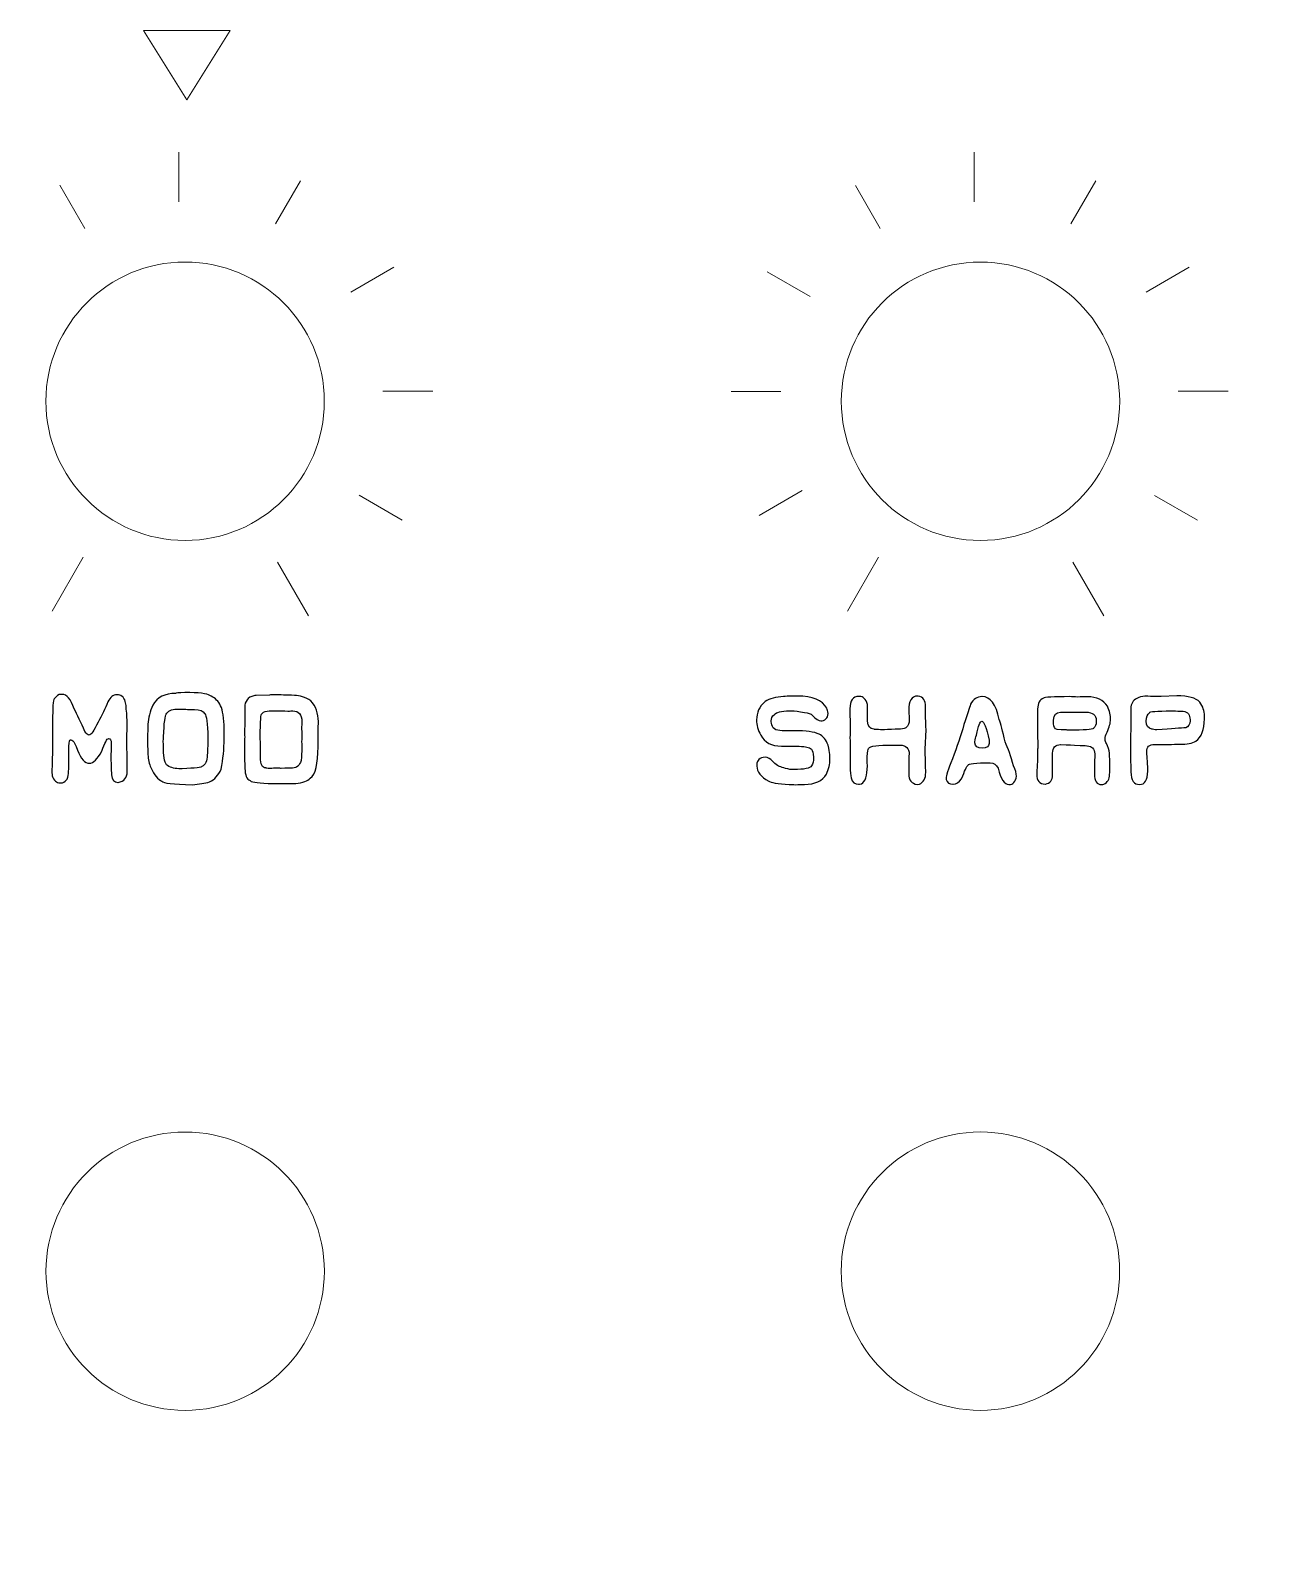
# Model space of a CAD drawing. Header units: centimetres. Extents: x -13.1 to 12.9, y -13 to 13.
# Drawn here: x 0.95 to 5.93, y -6.92 to -0.81 of the extents above; entities that cross this region are included whole.
import ezdxf

# ---------------------------------------------------------------- set-up
doc = ezdxf.new("R2010")
doc.units = ezdxf.units.CM
doc.header["$MEASUREMENT"] = 0
doc.layers.add('Layer 1', color=7, linetype='Continuous')

msp = doc.modelspace()

# ---------------------------------------------------------------- linework, layer by layer
at = {"layer": 'Layer 1', "color": 250, "lineweight": 9}
msp.add_open_spline([(-12.85, 12.98), (-12.85, 12.98), (12.75, 12.98), (12.75, 12.98), (12.75, 12.98), (12.86, 12.98), (12.95, 12.88999), (12.95, 12.78), (12.95, 12.78), (12.95, 12.78), (12.95, -12.82), (12.95, -12.82), (12.95, -12.82), (12.95, -12.93001), (12.86, -13.02), (12.75, -13.02), (12.75, -13.02), (12.75, -13.02), (-12.85, -13.02), (-12.85, -13.02), (-12.85, -13.02), (-12.96, -13.02), (-13.05, -12.93001), (-13.05, -12.82), (-13.05, -12.82), (-13.05, -12.82), (-13.05, 12.78), (-13.05, 12.78), (-13.05, 12.78), (-13.05, 12.88999), (-12.96, 12.98), (-12.85, 12.98)], degree=3, knots=[0, 0, 0, 0, 0.1111111, 0.1111111, 0.1111111, 0.1111111, 0.2222222, 0.2222222, 0.2222222, 0.2222222, 0.3333333, 0.3333333, 0.3333333, 0.3333333, 0.4444444, 0.4444444, 0.4444444, 0.4444444, 0.5555556, 0.5555556, 0.5555556, 0.5555556, 0.6666667, 0.6666667, 0.6666667, 0.6666667, 0.7777778, 0.7777778, 0.7777778, 0.7777778, 1, 1, 1, 1], dxfattribs=at)
at = {"layer": 'Layer 1', "color": 177, "lineweight": 9}
msp.add_open_spline([(1.75249, -0.81046), (1.75249, -0.81046), (1.57801, -1.08957), (1.57801, -1.08957), (1.57801, -1.08957), (1.57801, -1.08957), (1.40389, -0.81046), (1.40389, -0.81046), (1.40389, -0.81046), (1.40389, -0.81046), (1.75249, -0.81046), (1.75249, -0.81046)], degree=3, knots=[0, 0, 0, 0, 0.25, 0.25, 0.25, 0.25, 0.5, 0.5, 0.5, 0.5, 1, 1, 1, 1], dxfattribs=at)
at = {"layer": 'Layer 1', "color": 114, "lineweight": 20}
for points in [[(1.54642, -1.50016), (1.54642, -1.50016), (1.54642, -1.30006), (1.54642, -1.30006)], [(4.74648, -1.50036), (4.74648, -1.50036), (4.74648, -1.30026), (4.74648, -1.30026)], [(1.168, -1.60719), (1.168, -1.60719), (1.06799, -1.43398), (1.06799, -1.43398)], [(1.93525, -1.58919), (1.93525, -1.58919), (2.03535, -1.4158), (2.03535, -1.4158)], [(4.36806, -1.60739), (4.36806, -1.60739), (4.26805, -1.43418), (4.26805, -1.43418)], [(5.13531, -1.58939), (5.13531, -1.58939), (5.23541, -1.416), (5.23541, -1.416)], [(2.23824, -1.86323), (2.23824, -1.86323), (2.41165, -1.76311), (2.41165, -1.76311)], [(5.4383, -1.86343), (5.4383, -1.86343), (5.61171, -1.76331), (5.61171, -1.76331)], [(3.91285, -1.78155), (3.91285, -1.78155), (4.08614, -1.8816), (4.08614, -1.8816)], [(2.36729, -2.26264), (2.36729, -2.26264), (2.5675, -2.26264), (2.5675, -2.26264)], [(3.76862, -2.26286), (3.76862, -2.26286), (3.96884, -2.26286), (3.96884, -2.26286)], [(5.56735, -2.26284), (5.56735, -2.26284), (5.76756, -2.26284), (5.76756, -2.26284)], [(2.27146, -2.68123), (2.27146, -2.68123), (2.44474, -2.78128), (2.44474, -2.78128)], [(3.88126, -2.7624), (3.88126, -2.7624), (4.05467, -2.66228), (4.05467, -2.66228)], [(5.47152, -2.68143), (5.47152, -2.68143), (5.6448, -2.78148), (5.6448, -2.78148)], [(1.0359, -3.14692), (1.0359, -3.14692), (1.16104, -2.93018), (1.16104, -2.93018)], [(2.06801, -3.16603), (2.06801, -3.16603), (1.94301, -2.94953), (1.94301, -2.94953)], [(4.23596, -3.14712), (4.23596, -3.14712), (4.3611, -2.93038), (4.3611, -2.93038)], [(5.26807, -3.16623), (5.26807, -3.16623), (5.14307, -2.94973), (5.14307, -2.94973)]]:
    msp.add_open_spline(points, degree=3, dxfattribs=at)
at = {"layer": 'Layer 1', "color": 242, "lineweight": 9}
for points in [[(1.01143, -2.30265), (1.01143, -1.99337), (1.26216, -1.74265), (1.57143, -1.74265), (1.57143, -1.74265), (1.88071, -1.74265), (2.13142, -1.99337), (2.13142, -2.30265), (2.13142, -2.30265), (2.13143, -2.61193), (1.88071, -2.86265), (1.57144, -2.86265), (1.57144, -2.86265), (1.26216, -2.86265), (1.01145, -2.61193), (1.01145, -2.30265)], [(4.21148, -2.30285), (4.21148, -1.99357), (4.46221, -1.74285), (4.77148, -1.74285), (4.77148, -1.74285), (5.08076, -1.74285), (5.33147, -1.99357), (5.33147, -2.30285), (5.33147, -2.30285), (5.33148, -2.61213), (5.08076, -2.86285), (4.77149, -2.86285), (4.77149, -2.86285), (4.46221, -2.86285), (4.2115, -2.61213), (4.2115, -2.30285)], [(1.01157, -5.80291), (1.01157, -5.49363), (1.2623, -5.24291), (1.57157, -5.24291), (1.57157, -5.24291), (1.88085, -5.24291), (2.13156, -5.49363), (2.13156, -5.80291), (2.13156, -5.80291), (2.13157, -6.11219), (1.88085, -6.36291), (1.57158, -6.36291), (1.57158, -6.36291), (1.2623, -6.36291), (1.01159, -6.11219), (1.01159, -5.80291)], [(4.21132, -5.80287), (4.21132, -5.49359), (4.46205, -5.24287), (4.77132, -5.24287), (4.77132, -5.24287), (5.0806, -5.24287), (5.33131, -5.49359), (5.33131, -5.80287), (5.33131, -5.80287), (5.33132, -6.11215), (5.0806, -6.36287), (4.77133, -6.36287), (4.77133, -6.36287), (4.46205, -6.36287), (4.21134, -6.11215), (4.21134, -5.80287)]]:
    msp.add_open_spline(points, degree=3, knots=[0, 0, 0, 0, 0.2, 0.2, 0.2, 0.2, 0.4, 0.4, 0.4, 0.4, 0.6, 0.6, 0.6, 0.6, 1, 1, 1, 1], dxfattribs=at)
at = {"layer": 'Layer 1', "color": 177}
for points, knots in [([(1.56975, -3.47477), (1.62657, -3.47477), (1.66016, -3.4789), (1.67069, -3.48718), (1.67069, -3.48718), (1.68734, -3.4932), (1.7008, -3.50459), (1.71086, -3.52133), (1.71086, -3.52133), (1.72046, -3.53695), (1.72629, -3.56489), (1.72855, -3.60515), (1.72855, -3.60515), (1.72855, -3.60515), (1.72855, -3.66084), (1.72855, -3.66084), (1.72855, -3.66084), (1.72855, -3.70195), (1.72441, -3.74268), (1.71613, -3.78285), (1.71613, -3.78285), (1.70531, -3.80768), (1.68988, -3.82481), (1.66985, -3.83412), (1.66985, -3.83412), (1.65179, -3.83967), (1.62846, -3.84343), (1.59986, -3.84541), (1.59986, -3.84541), (1.52225, -3.84343), (1.4818, -3.83892), (1.47832, -3.83196), (1.47832, -3.83196), (1.46232, -3.82537), (1.44746, -3.80693), (1.43392, -3.77683), (1.43392, -3.77683), (1.42658, -3.76197), (1.42263, -3.74447), (1.42206, -3.72443), (1.42206, -3.72443), (1.42206, -3.72443), (1.42009, -3.66855), (1.42009, -3.66855), (1.42009, -3.66855), (1.42009, -3.66855), (1.42178, -3.60233), (1.42178, -3.60233), (1.42178, -3.60233), (1.42291, -3.57683), (1.4294, -3.55115), (1.44135, -3.52519), (1.44135, -3.52519), (1.45988, -3.49377), (1.49045, -3.47806), (1.53288, -3.47806), (1.53288, -3.47806), (1.53288, -3.47683), (1.5452, -3.47571), (1.56975, -3.47477)], [0, 0, 0, 0, 0.0625, 0.0625, 0.0625, 0.0625, 0.125, 0.125, 0.125, 0.125, 0.1875, 0.1875, 0.1875, 0.1875, 0.25, 0.25, 0.25, 0.25, 0.3125, 0.3125, 0.3125, 0.3125, 0.375, 0.375, 0.375, 0.375, 0.4375, 0.4375, 0.4375, 0.4375, 0.5, 0.5, 0.5, 0.5, 0.5625, 0.5625, 0.5625, 0.5625, 0.625, 0.625, 0.625, 0.625, 0.6875, 0.6875, 0.6875, 0.6875, 0.75, 0.75, 0.75, 0.75, 0.8125, 0.8125, 0.8125, 0.8125, 0.875, 0.875, 0.875, 0.875, 1, 1, 1, 1]), ([(1.07118, -3.4822), (1.07118, -3.4822), (1.07644, -3.4822), (1.07644, -3.4822), (1.07644, -3.4822), (1.09554, -3.4822), (1.11163, -3.50139), (1.1247, -3.53977), (1.1247, -3.53977), (1.13806, -3.56442), (1.15264, -3.59508), (1.16826, -3.63186), (1.16826, -3.63186), (1.17484, -3.64137), (1.18049, -3.64616), (1.18528, -3.64616), (1.18528, -3.64616), (1.19281, -3.64616), (1.20485, -3.62867), (1.22141, -3.59358), (1.22141, -3.59358), (1.23702, -3.56639), (1.24991, -3.53939), (1.25998, -3.51249), (1.25998, -3.51249), (1.27014, -3.49302), (1.28218, -3.48333), (1.2961, -3.48333), (1.2961, -3.48333), (1.2961, -3.48333), (1.29723, -3.48333), (1.29723, -3.48333), (1.29723, -3.48333), (1.3136, -3.48333), (1.32479, -3.49236), (1.33081, -3.51061), (1.33081, -3.51061), (1.33288, -3.51719), (1.33382, -3.52462), (1.33382, -3.5329), (1.33382, -3.5329), (1.33665, -3.55482), (1.33796, -3.57815), (1.33796, -3.60289), (1.33796, -3.60289), (1.33796, -3.60289), (1.33796, -3.60957), (1.33796, -3.60957), (1.33796, -3.60957), (1.33759, -3.63676), (1.3374, -3.66281), (1.3374, -3.68784), (1.3374, -3.68784), (1.3374, -3.68784), (1.33853, -3.73083), (1.33853, -3.73083), (1.33853, -3.73083), (1.33853, -3.73083), (1.33853, -3.79282), (1.33853, -3.79282), (1.33853, -3.79282), (1.33853, -3.81775), (1.32639, -3.83233), (1.30212, -3.83638), (1.30212, -3.83638), (1.30212, -3.83638), (1.30109, -3.83638), (1.30109, -3.83638), (1.30109, -3.83638), (1.28688, -3.83638), (1.27832, -3.82622), (1.27512, -3.80599), (1.27512, -3.80599), (1.27371, -3.7836), (1.27296, -3.75698), (1.27296, -3.72612), (1.27296, -3.72612), (1.27371, -3.69706), (1.27409, -3.68116), (1.27409, -3.67843), (1.27409, -3.67843), (1.27409, -3.66724), (1.2707, -3.66093), (1.26383, -3.65971), (1.26383, -3.65971), (1.25744, -3.65971), (1.24803, -3.67674), (1.23571, -3.71098), (1.23571, -3.71098), (1.2183, -3.74334), (1.20184, -3.75943), (1.18641, -3.75943), (1.18641, -3.75943), (1.16873, -3.75943), (1.15264, -3.74193), (1.13787, -3.70684), (1.13787, -3.70684), (1.1311, -3.68549), (1.12527, -3.67269), (1.12028, -3.66855), (1.12028, -3.66855), (1.11736, -3.6663), (1.11464, -3.66517), (1.11229, -3.66517), (1.11229, -3.66517), (1.11078, -3.66517), (1.10946, -3.66564), (1.10815, -3.66658), (1.10815, -3.66658), (1.10504, -3.66931), (1.10344, -3.68238), (1.10344, -3.70571), (1.10344, -3.70571), (1.10344, -3.70571), (1.10344, -3.77053), (1.10344, -3.77053), (1.10344, -3.77053), (1.10344, -3.80242), (1.10043, -3.82104), (1.09432, -3.82612), (1.09432, -3.82612), (1.0866, -3.83421), (1.07927, -3.83826), (1.0723, -3.83826), (1.0723, -3.83826), (1.0723, -3.83826), (1.06929, -3.83826), (1.06929, -3.83826), (1.06929, -3.83826), (1.05387, -3.83826), (1.04295, -3.82885), (1.03646, -3.80994), (1.03646, -3.80994), (1.03646, -3.80957), (1.03609, -3.80524), (1.03533, -3.79696), (1.03533, -3.79696), (1.03533, -3.79141), (1.03571, -3.77852), (1.03637, -3.75811), (1.03637, -3.75811), (1.03703, -3.7377), (1.03731, -3.72556), (1.03731, -3.7217), (1.03731, -3.7217), (1.03731, -3.7217), (1.03759, -3.62914), (1.03759, -3.62914), (1.03759, -3.62914), (1.03816, -3.59988), (1.03844, -3.5806), (1.03844, -3.57119), (1.03844, -3.57119), (1.03844, -3.52274), (1.04107, -3.49847), (1.04643, -3.49847), (1.04643, -3.49847), (1.05358, -3.48765), (1.06186, -3.4822), (1.07118, -3.4822)], [0, 0, 0, 0, 0.0243902, 0.0243902, 0.0243902, 0.0243902, 0.0487805, 0.0487805, 0.0487805, 0.0487805, 0.0731707, 0.0731707, 0.0731707, 0.0731707, 0.097561, 0.097561, 0.097561, 0.097561, 0.1219512, 0.1219512, 0.1219512, 0.1219512, 0.1463415, 0.1463415, 0.1463415, 0.1463415, 0.1707317, 0.1707317, 0.1707317, 0.1707317, 0.195122, 0.195122, 0.195122, 0.195122, 0.2195122, 0.2195122, 0.2195122, 0.2195122, 0.2439024, 0.2439024, 0.2439024, 0.2439024, 0.2682927, 0.2682927, 0.2682927, 0.2682927, 0.2926829, 0.2926829, 0.2926829, 0.2926829, 0.3170732, 0.3170732, 0.3170732, 0.3170732, 0.3414634, 0.3414634, 0.3414634, 0.3414634, 0.3658537, 0.3658537, 0.3658537, 0.3658537, 0.3902439, 0.3902439, 0.3902439, 0.3902439, 0.4146341, 0.4146341, 0.4146341, 0.4146341, 0.4390244, 0.4390244, 0.4390244, 0.4390244, 0.4634146, 0.4634146, 0.4634146, 0.4634146, 0.4878049, 0.4878049, 0.4878049, 0.4878049, 0.5121951, 0.5121951, 0.5121951, 0.5121951, 0.5365854, 0.5365854, 0.5365854, 0.5365854, 0.5609756, 0.5609756, 0.5609756, 0.5609756, 0.5853659, 0.5853659, 0.5853659, 0.5853659, 0.6097561, 0.6097561, 0.6097561, 0.6097561, 0.6341463, 0.6341463, 0.6341463, 0.6341463, 0.6585366, 0.6585366, 0.6585366, 0.6585366, 0.6829268, 0.6829268, 0.6829268, 0.6829268, 0.7073171, 0.7073171, 0.7073171, 0.7073171, 0.7317073, 0.7317073, 0.7317073, 0.7317073, 0.7560976, 0.7560976, 0.7560976, 0.7560976, 0.7804878, 0.7804878, 0.7804878, 0.7804878, 0.804878, 0.804878, 0.804878, 0.804878, 0.8292683, 0.8292683, 0.8292683, 0.8292683, 0.8536585, 0.8536585, 0.8536585, 0.8536585, 0.8780488, 0.8780488, 0.8780488, 0.8780488, 0.902439, 0.902439, 0.902439, 0.902439, 0.9268293, 0.9268293, 0.9268293, 0.9268293, 0.9512195, 0.9512195, 0.9512195, 0.9512195, 1, 1, 1, 1]), ([(2.01105, -3.48634), (2.03287, -3.48634), (2.05507, -3.49339), (2.07746, -3.5076), (2.07746, -3.5076), (2.0975, -3.53036), (2.10747, -3.55849), (2.10747, -3.59188), (2.10747, -3.59188), (2.10747, -3.59188), (2.10747, -3.59301), (2.10747, -3.59301), (2.10747, -3.59301), (2.10747, -3.60251), (2.10728, -3.62293), (2.10691, -3.65416), (2.10691, -3.65416), (2.10691, -3.66187), (2.10672, -3.67495), (2.10634, -3.69329), (2.10634, -3.69329), (2.10634, -3.76206), (2.09599, -3.80392), (2.0752, -3.81897), (2.0752, -3.81897), (2.06439, -3.83092), (2.04491, -3.83798), (2.01679, -3.84023), (2.01679, -3.84023), (2.01679, -3.84023), (1.9928, -3.84023), (1.9928, -3.84023), (1.9928, -3.84023), (1.98038, -3.84023), (1.95122, -3.84052), (1.9055, -3.84108), (1.9055, -3.84108), (1.85733, -3.83751), (1.83325, -3.83346), (1.83325, -3.82894), (1.83325, -3.82894), (1.81914, -3.82377), (1.81209, -3.8074), (1.81209, -3.77984), (1.81209, -3.77984), (1.81077, -3.75689), (1.81011, -3.73779), (1.81011, -3.72255), (1.81011, -3.72255), (1.81011, -3.72255), (1.81011, -3.71342), (1.81011, -3.71342), (1.81011, -3.71342), (1.81011, -3.69433), (1.81049, -3.6742), (1.81124, -3.65303), (1.81124, -3.65303), (1.81049, -3.64532), (1.81011, -3.63798), (1.81011, -3.63102), (1.81011, -3.63102), (1.81011, -3.62923), (1.81077, -3.61719), (1.81209, -3.59489), (1.81209, -3.59489), (1.81152, -3.57288), (1.81124, -3.55313), (1.81124, -3.53563), (1.81124, -3.53563), (1.81124, -3.50901), (1.82366, -3.49292), (1.8484, -3.48746), (1.8484, -3.48746), (1.85084, -3.48671), (1.85376, -3.48634), (1.85724, -3.48634), (1.85724, -3.48634), (1.85724, -3.48634), (1.91067, -3.48474), (1.91067, -3.48474), (1.91067, -3.48474), (1.9166, -3.48436), (1.92422, -3.48417), (1.93363, -3.48417), (1.93363, -3.48417), (1.95253, -3.48417), (1.97831, -3.48483), (2.01105, -3.48634)], [0, 0, 0, 0, 0.0434783, 0.0434783, 0.0434783, 0.0434783, 0.0869565, 0.0869565, 0.0869565, 0.0869565, 0.1304348, 0.1304348, 0.1304348, 0.1304348, 0.173913, 0.173913, 0.173913, 0.173913, 0.2173913, 0.2173913, 0.2173913, 0.2173913, 0.2608696, 0.2608696, 0.2608696, 0.2608696, 0.3043478, 0.3043478, 0.3043478, 0.3043478, 0.3478261, 0.3478261, 0.3478261, 0.3478261, 0.3913043, 0.3913043, 0.3913043, 0.3913043, 0.4347826, 0.4347826, 0.4347826, 0.4347826, 0.4782609, 0.4782609, 0.4782609, 0.4782609, 0.5217391, 0.5217391, 0.5217391, 0.5217391, 0.5652174, 0.5652174, 0.5652174, 0.5652174, 0.6086957, 0.6086957, 0.6086957, 0.6086957, 0.6521739, 0.6521739, 0.6521739, 0.6521739, 0.6956522, 0.6956522, 0.6956522, 0.6956522, 0.7391304, 0.7391304, 0.7391304, 0.7391304, 0.7826087, 0.7826087, 0.7826087, 0.7826087, 0.826087, 0.826087, 0.826087, 0.826087, 0.8695652, 0.8695652, 0.8695652, 0.8695652, 0.9130435, 0.9130435, 0.9130435, 0.9130435, 1, 1, 1, 1]), ([(4.00802, -3.48879), (4.00802, -3.48879), (4.03502, -3.48879), (4.03502, -3.48879), (4.03502, -3.48879), (4.09636, -3.48879), (4.13558, -3.50516), (4.1527, -3.53789), (4.1527, -3.53789), (4.15543, -3.54354), (4.1575, -3.5505), (4.15882, -3.55878), (4.15882, -3.55878), (4.156, -3.57863), (4.14603, -3.5886), (4.12872, -3.5886), (4.12872, -3.5886), (4.12044, -3.5886), (4.10953, -3.58135), (4.09598, -3.56677), (4.09598, -3.56677), (4.08855, -3.56038), (4.07792, -3.55633), (4.064, -3.55464), (4.064, -3.55464), (4.04048, -3.55059), (4.02317, -3.54862), (4.01216, -3.54862), (4.01216, -3.54862), (4.01216, -3.54862), (4.00219, -3.54862), (4.00219, -3.54862), (4.00219, -3.54862), (3.96992, -3.54862), (3.94989, -3.5536), (3.94217, -3.56348), (3.94217, -3.56348), (3.93352, -3.57044), (3.92919, -3.57891), (3.92919, -3.58888), (3.92919, -3.58888), (3.92919, -3.59161), (3.92957, -3.59452), (3.93032, -3.59763), (3.93032, -3.59763), (3.93211, -3.61823), (3.94669, -3.62848), (3.97387, -3.62848), (3.97387, -3.62848), (3.97387, -3.62848), (4.00718, -3.62848), (4.00718, -3.62848), (4.00718, -3.62848), (4.01254, -3.62839), (4.01762, -3.6283), (4.0226, -3.6283), (4.0226, -3.6283), (4.06926, -3.6283), (4.10266, -3.6329), (4.1227, -3.64231), (4.1227, -3.64231), (4.1385, -3.64984), (4.15035, -3.6647), (4.15826, -3.687), (4.15826, -3.687), (4.16192, -3.70242), (4.16409, -3.71475), (4.16484, -3.72415), (4.16484, -3.72415), (4.16559, -3.73008), (4.16597, -3.73582), (4.16597, -3.74156), (4.16597, -3.74156), (4.16597, -3.76282), (4.16108, -3.78333), (4.15129, -3.80299), (4.15129, -3.80299), (4.13502, -3.83036), (4.10548, -3.8441), (4.06287, -3.8441), (4.06287, -3.8441), (4.05224, -3.84494), (4.04001, -3.84541), (4.02618, -3.84541), (4.02618, -3.84541), (4.01865, -3.84541), (4.01066, -3.84522), (4.00219, -3.84485), (4.00219, -3.84485), (3.95497, -3.84156), (3.92731, -3.83695), (3.91931, -3.83111), (3.91931, -3.83111), (3.88752, -3.81362), (3.87162, -3.79358), (3.87162, -3.771), (3.87162, -3.771), (3.87162, -3.771), (3.87162, -3.76526), (3.87162, -3.76526), (3.87162, -3.76526), (3.87162, -3.74664), (3.88291, -3.73638), (3.90548, -3.73431), (3.90548, -3.73431), (3.91706, -3.7362), (3.92637, -3.74118), (3.93333, -3.74937), (3.93333, -3.74937), (3.94029, -3.75755), (3.94763, -3.76395), (3.95525, -3.76856), (3.95525, -3.76856), (3.96287, -3.77317), (3.97942, -3.77834), (4.00501, -3.78427), (4.00501, -3.78427), (4.01047, -3.78445), (4.01574, -3.78455), (4.02072, -3.78455), (4.02072, -3.78455), (4.06221, -3.78455), (4.08582, -3.77975), (4.09156, -3.77016), (4.09156, -3.77016), (4.0972, -3.76047), (4.10002, -3.74955), (4.10002, -3.73742), (4.10002, -3.73742), (4.10002, -3.73742), (4.10002, -3.73431), (4.10002, -3.73431), (4.10002, -3.73431), (4.09861, -3.71823), (4.09579, -3.70779), (4.09156, -3.70318), (4.09156, -3.70318), (4.08733, -3.69866), (4.08112, -3.69556), (4.07303, -3.69415), (4.07303, -3.69415), (4.06644, -3.69283), (4.05591, -3.69151), (4.04132, -3.69029), (4.04132, -3.69029), (4.04132, -3.69029), (4.02928, -3.69029), (4.02928, -3.69029), (4.02928, -3.69029), (4.02928, -3.69029), (3.98733, -3.69085), (3.98733, -3.69085), (3.98733, -3.69085), (3.98733, -3.69085), (3.9703, -3.69029), (3.9703, -3.69029), (3.9703, -3.69029), (3.9306, -3.69029), (3.90304, -3.67561), (3.88761, -3.64645), (3.88761, -3.64645), (3.87623, -3.62566), (3.87049, -3.60534), (3.87049, -3.58549), (3.87049, -3.58549), (3.87049, -3.58549), (3.87049, -3.58474), (3.87049, -3.58474), (3.87049, -3.58474), (3.87049, -3.55567), (3.88187, -3.53121), (3.90464, -3.51136), (3.90464, -3.51136), (3.92373, -3.49923), (3.94857, -3.49246), (3.97905, -3.49104), (3.97905, -3.49104), (3.98808, -3.48954), (3.99777, -3.48879), (4.00802, -3.48879)], [0, 0, 0, 0, 0.0217391, 0.0217391, 0.0217391, 0.0217391, 0.0434783, 0.0434783, 0.0434783, 0.0434783, 0.0652174, 0.0652174, 0.0652174, 0.0652174, 0.0869565, 0.0869565, 0.0869565, 0.0869565, 0.1086957, 0.1086957, 0.1086957, 0.1086957, 0.1304348, 0.1304348, 0.1304348, 0.1304348, 0.1521739, 0.1521739, 0.1521739, 0.1521739, 0.173913, 0.173913, 0.173913, 0.173913, 0.1956522, 0.1956522, 0.1956522, 0.1956522, 0.2173913, 0.2173913, 0.2173913, 0.2173913, 0.2391304, 0.2391304, 0.2391304, 0.2391304, 0.2608696, 0.2608696, 0.2608696, 0.2608696, 0.2826087, 0.2826087, 0.2826087, 0.2826087, 0.3043478, 0.3043478, 0.3043478, 0.3043478, 0.326087, 0.326087, 0.326087, 0.326087, 0.3478261, 0.3478261, 0.3478261, 0.3478261, 0.3695652, 0.3695652, 0.3695652, 0.3695652, 0.3913043, 0.3913043, 0.3913043, 0.3913043, 0.4130435, 0.4130435, 0.4130435, 0.4130435, 0.4347826, 0.4347826, 0.4347826, 0.4347826, 0.4565217, 0.4565217, 0.4565217, 0.4565217, 0.4782609, 0.4782609, 0.4782609, 0.4782609, 0.5, 0.5, 0.5, 0.5, 0.5217391, 0.5217391, 0.5217391, 0.5217391, 0.5434783, 0.5434783, 0.5434783, 0.5434783, 0.5652174, 0.5652174, 0.5652174, 0.5652174, 0.5869565, 0.5869565, 0.5869565, 0.5869565, 0.6086957, 0.6086957, 0.6086957, 0.6086957, 0.6304348, 0.6304348, 0.6304348, 0.6304348, 0.6521739, 0.6521739, 0.6521739, 0.6521739, 0.673913, 0.673913, 0.673913, 0.673913, 0.6956522, 0.6956522, 0.6956522, 0.6956522, 0.7173913, 0.7173913, 0.7173913, 0.7173913, 0.7391304, 0.7391304, 0.7391304, 0.7391304, 0.7608696, 0.7608696, 0.7608696, 0.7608696, 0.7826087, 0.7826087, 0.7826087, 0.7826087, 0.8043478, 0.8043478, 0.8043478, 0.8043478, 0.826087, 0.826087, 0.826087, 0.826087, 0.8478261, 0.8478261, 0.8478261, 0.8478261, 0.8695652, 0.8695652, 0.8695652, 0.8695652, 0.8913043, 0.8913043, 0.8913043, 0.8913043, 0.9130435, 0.9130435, 0.9130435, 0.9130435, 0.9347826, 0.9347826, 0.9347826, 0.9347826, 0.9565217, 0.9565217, 0.9565217, 0.9565217, 1, 1, 1, 1]), ([(4.51789, -3.48907), (4.51789, -3.48907), (4.5209, -3.48907), (4.5209, -3.48907), (4.5209, -3.48907), (4.54056, -3.49274), (4.55035, -3.50675), (4.55035, -3.53093), (4.55035, -3.53093), (4.55035, -3.53093), (4.55035, -3.55022), (4.55035, -3.55022), (4.55035, -3.55022), (4.55035, -3.56367), (4.551, -3.58831), (4.55232, -3.62416), (4.55232, -3.62416), (4.55232, -3.62416), (4.54903, -3.70214), (4.54903, -3.70214), (4.54903, -3.70214), (4.55044, -3.75924), (4.55119, -3.79085), (4.55119, -3.79697), (4.55119, -3.79697), (4.55119, -3.81917), (4.54273, -3.83478), (4.52589, -3.84381), (4.52589, -3.84381), (4.52589, -3.84381), (4.51676, -3.84485), (4.51676, -3.84485), (4.51676, -3.84485), (4.494, -3.84099), (4.48261, -3.82669), (4.48261, -3.80186), (4.48261, -3.80186), (4.48337, -3.78163), (4.48365, -3.76404), (4.48365, -3.74899), (4.48365, -3.74899), (4.48365, -3.74899), (4.48365, -3.72942), (4.48365, -3.72942), (4.48365, -3.72942), (4.48365, -3.72942), (4.48478, -3.72303), (4.48478, -3.72303), (4.48478, -3.72303), (4.48478, -3.69866), (4.47236, -3.68643), (4.44762, -3.68643), (4.44762, -3.68643), (4.44762, -3.68643), (4.39691, -3.68643), (4.39691, -3.68643), (4.39691, -3.68643), (4.34546, -3.68643), (4.31968, -3.69217), (4.31968, -3.70374), (4.31968, -3.70374), (4.31752, -3.70722), (4.31611, -3.72359), (4.31554, -3.75285), (4.31554, -3.75285), (4.31611, -3.75708), (4.31639, -3.76282), (4.31639, -3.77016), (4.31639, -3.77016), (4.31639, -3.80929), (4.3083, -3.83318), (4.29212, -3.84184), (4.29212, -3.84184), (4.28647, -3.84315), (4.28271, -3.84381), (4.28083, -3.84381), (4.28083, -3.84381), (4.26634, -3.84381), (4.25628, -3.83525), (4.25054, -3.81813), (4.25054, -3.81813), (4.24847, -3.80863), (4.24753, -3.79301), (4.24753, -3.77128), (4.24753, -3.77128), (4.24753, -3.77128), (4.24753, -3.75802), (4.24753, -3.75802), (4.24753, -3.75802), (4.24753, -3.72406), (4.24715, -3.69001), (4.2464, -3.65586), (4.2464, -3.65586), (4.24715, -3.64128), (4.24753, -3.63272), (4.24753, -3.63018), (4.24753, -3.63018), (4.24678, -3.60609), (4.2464, -3.57985), (4.2464, -3.55134), (4.2464, -3.55134), (4.2464, -3.55134), (4.2464, -3.54034), (4.2464, -3.54034), (4.2464, -3.54034), (4.2464, -3.50694), (4.25825, -3.4902), (4.28196, -3.4902), (4.28196, -3.4902), (4.28196, -3.4902), (4.28497, -3.4902), (4.28497, -3.4902), (4.28497, -3.4902), (4.29964, -3.4902), (4.31018, -3.50111), (4.31639, -3.52293), (4.31639, -3.52293), (4.31639, -3.52293), (4.31752, -3.53018), (4.31752, -3.53018), (4.31752, -3.53018), (4.31677, -3.55548), (4.31639, -3.57552), (4.31639, -3.5902), (4.31639, -3.5902), (4.31865, -3.61136), (4.32711, -3.6219), (4.34207, -3.6219), (4.34207, -3.6219), (4.34329, -3.62265), (4.34433, -3.62303), (4.34508, -3.62303), (4.34508, -3.62303), (4.34913, -3.62303), (4.35722, -3.62359), (4.36935, -3.62463), (4.36935, -3.62463), (4.37556, -3.62463), (4.39042, -3.62416), (4.41394, -3.62303), (4.41394, -3.62303), (4.45308, -3.62246), (4.47264, -3.62011), (4.47264, -3.61588), (4.47264, -3.61588), (4.48073, -3.60798), (4.48478, -3.59772), (4.48478, -3.5853), (4.48478, -3.5853), (4.48478, -3.5774), (4.48403, -3.5647), (4.48261, -3.54721), (4.48261, -3.54721), (4.48261, -3.50845), (4.49437, -3.48907), (4.51789, -3.48907)], [0, 0, 0, 0, 0.025, 0.025, 0.025, 0.025, 0.05, 0.05, 0.05, 0.05, 0.075, 0.075, 0.075, 0.075, 0.1, 0.1, 0.1, 0.1, 0.125, 0.125, 0.125, 0.125, 0.15, 0.15, 0.15, 0.15, 0.175, 0.175, 0.175, 0.175, 0.2, 0.2, 0.2, 0.2, 0.225, 0.225, 0.225, 0.225, 0.25, 0.25, 0.25, 0.25, 0.275, 0.275, 0.275, 0.275, 0.3, 0.3, 0.3, 0.3, 0.325, 0.325, 0.325, 0.325, 0.35, 0.35, 0.35, 0.35, 0.375, 0.375, 0.375, 0.375, 0.4, 0.4, 0.4, 0.4, 0.425, 0.425, 0.425, 0.425, 0.45, 0.45, 0.45, 0.45, 0.475, 0.475, 0.475, 0.475, 0.5, 0.5, 0.5, 0.5, 0.525, 0.525, 0.525, 0.525, 0.55, 0.55, 0.55, 0.55, 0.575, 0.575, 0.575, 0.575, 0.6, 0.6, 0.6, 0.6, 0.625, 0.625, 0.625, 0.625, 0.65, 0.65, 0.65, 0.65, 0.675, 0.675, 0.675, 0.675, 0.7, 0.7, 0.7, 0.7, 0.725, 0.725, 0.725, 0.725, 0.75, 0.75, 0.75, 0.75, 0.775, 0.775, 0.775, 0.775, 0.8, 0.8, 0.8, 0.8, 0.825, 0.825, 0.825, 0.825, 0.85, 0.85, 0.85, 0.85, 0.875, 0.875, 0.875, 0.875, 0.9, 0.9, 0.9, 0.9, 0.925, 0.925, 0.925, 0.925, 0.95, 0.95, 0.95, 0.95, 1, 1, 1, 1]), ([(4.77715, -3.49104), (4.77715, -3.49104), (4.77828, -3.49104), (4.77828, -3.49104), (4.77828, -3.49104), (4.8112, -3.49104), (4.83406, -3.52162), (4.84686, -3.58276), (4.84686, -3.58276), (4.85278, -3.59913), (4.86078, -3.62933), (4.87085, -3.67345), (4.87085, -3.67345), (4.88223, -3.69885), (4.89361, -3.73102), (4.90481, -3.77016), (4.90481, -3.77016), (4.91214, -3.7869), (4.91581, -3.80054), (4.91581, -3.81098), (4.91581, -3.81098), (4.91308, -3.83356), (4.90311, -3.84485), (4.88599, -3.84485), (4.88599, -3.84485), (4.86746, -3.84485), (4.85278, -3.82293), (4.84197, -3.779), (4.84197, -3.779), (4.83547, -3.76451), (4.82494, -3.75727), (4.81026, -3.75727), (4.81026, -3.75727), (4.75109, -3.75727), (4.72146, -3.76056), (4.72146, -3.76714), (4.72146, -3.76714), (4.71638, -3.77119), (4.70773, -3.78944), (4.69559, -3.82199), (4.69559, -3.82199), (4.68515, -3.83648), (4.67386, -3.84381), (4.66172, -3.84381), (4.66172, -3.84381), (4.66172, -3.84381), (4.65975, -3.84381), (4.65975, -3.84381), (4.65975, -3.84381), (4.6462, -3.84381), (4.63755, -3.83751), (4.63388, -3.825), (4.63388, -3.825), (4.63388, -3.825), (4.63275, -3.81898), (4.63275, -3.81898), (4.63275, -3.81898), (4.63275, -3.81126), (4.6414, -3.7853), (4.65862, -3.74128), (4.65862, -3.74128), (4.67725, -3.69292), (4.69249, -3.64711), (4.70443, -3.60374), (4.70443, -3.60374), (4.71798, -3.56329), (4.72701, -3.53601), (4.73143, -3.5219), (4.73143, -3.5219), (4.74263, -3.5013), (4.75787, -3.49104), (4.77715, -3.49104)], [0, 0, 0, 0, 0.0526316, 0.0526316, 0.0526316, 0.0526316, 0.1052632, 0.1052632, 0.1052632, 0.1052632, 0.1578947, 0.1578947, 0.1578947, 0.1578947, 0.2105263, 0.2105263, 0.2105263, 0.2105263, 0.2631579, 0.2631579, 0.2631579, 0.2631579, 0.3157895, 0.3157895, 0.3157895, 0.3157895, 0.3684211, 0.3684211, 0.3684211, 0.3684211, 0.4210526, 0.4210526, 0.4210526, 0.4210526, 0.4736842, 0.4736842, 0.4736842, 0.4736842, 0.5263158, 0.5263158, 0.5263158, 0.5263158, 0.5789474, 0.5789474, 0.5789474, 0.5789474, 0.6315789, 0.6315789, 0.6315789, 0.6315789, 0.6842105, 0.6842105, 0.6842105, 0.6842105, 0.7368421, 0.7368421, 0.7368421, 0.7368421, 0.7894737, 0.7894737, 0.7894737, 0.7894737, 0.8421053, 0.8421053, 0.8421053, 0.8421053, 0.8947368, 0.8947368, 0.8947368, 0.8947368, 1, 1, 1, 1]), ([(5.20292, -3.49151), (5.23894, -3.49208), (5.26538, -3.50487), (5.28231, -3.5299), (5.28231, -3.5299), (5.29059, -3.54975), (5.29473, -3.56724), (5.29473, -3.58248), (5.29473, -3.58248), (5.29473, -3.58248), (5.29473, -3.58333), (5.29473, -3.58333), (5.29473, -3.58333), (5.29435, -3.59744), (5.28993, -3.61447), (5.28146, -3.63432), (5.28146, -3.63432), (5.27563, -3.64457), (5.27262, -3.65398), (5.27262, -3.66244), (5.27262, -3.66244), (5.27262, -3.66884), (5.27441, -3.67486), (5.27789, -3.68032), (5.27789, -3.68032), (5.28579, -3.69283), (5.29003, -3.70572), (5.29059, -3.71889), (5.29059, -3.71889), (5.29059, -3.71889), (5.29219, -3.75614), (5.29219, -3.75614), (5.29219, -3.75614), (5.29219, -3.75614), (5.29219, -3.76799), (5.29219, -3.76799), (5.29219, -3.76799), (5.29219, -3.78126), (5.29172, -3.7933), (5.29087, -3.8044), (5.29087, -3.8044), (5.29068, -3.82387), (5.28306, -3.83666), (5.26792, -3.84297), (5.26792, -3.84297), (5.26557, -3.84419), (5.26293, -3.84485), (5.26002, -3.84485), (5.26002, -3.84485), (5.26002, -3.84485), (5.25917, -3.84485), (5.25917, -3.84485), (5.25917, -3.84485), (5.23951, -3.84447), (5.22963, -3.83064), (5.22963, -3.80327), (5.22963, -3.80327), (5.22963, -3.80327), (5.22963, -3.80129), (5.22963, -3.80129), (5.22963, -3.80129), (5.22963, -3.80129), (5.2302, -3.76498), (5.2302, -3.76498), (5.2302, -3.76498), (5.23038, -3.75426), (5.23095, -3.73996), (5.23189, -3.72199), (5.23189, -3.72199), (5.22982, -3.70045), (5.21966, -3.68963), (5.20122, -3.68944), (5.20122, -3.68944), (5.20122, -3.68869), (5.19831, -3.68822), (5.19247, -3.68803), (5.19247, -3.68803), (5.19247, -3.68803), (5.17262, -3.68775), (5.17262, -3.68775), (5.17262, -3.68775), (5.13932, -3.68577), (5.1206, -3.68474), (5.11637, -3.68474), (5.11637, -3.68474), (5.11637, -3.68474), (5.09436, -3.68417), (5.09436, -3.68417), (5.09436, -3.68417), (5.09436, -3.68417), (5.09351, -3.68417), (5.09351, -3.68417), (5.09351, -3.68417), (5.07253, -3.68417), (5.06181, -3.69574), (5.06124, -3.71889), (5.06124, -3.71889), (5.06124, -3.71889), (5.06096, -3.74513), (5.06096, -3.74513), (5.06096, -3.74513), (5.06096, -3.74513), (5.06181, -3.80628), (5.06181, -3.80628), (5.06181, -3.80628), (5.06143, -3.82744), (5.05193, -3.83967), (5.03312, -3.84297), (5.03312, -3.84297), (5.03312, -3.84297), (5.03123, -3.84297), (5.03123, -3.84297), (5.03123, -3.84297), (5.00903, -3.84259), (4.99784, -3.82961), (4.99784, -3.80412), (4.99784, -3.80412), (4.99784, -3.80412), (4.99784, -3.80214), (4.99784, -3.80214), (4.99784, -3.80214), (4.99991, -3.76263), (5.00104, -3.73817), (5.00123, -3.72886), (5.00123, -3.72886), (5.00123, -3.72886), (5.00141, -3.70788), (5.00141, -3.70788), (5.00141, -3.70788), (5.0016, -3.70167), (5.0017, -3.69509), (5.0017, -3.68831), (5.0017, -3.68831), (5.0017, -3.6711), (5.00132, -3.65153), (5.00066, -3.62961), (5.00066, -3.62961), (5.00066, -3.61127), (5.00076, -3.59819), (5.00094, -3.59048), (5.00094, -3.59048), (5.00113, -3.56884), (5.00123, -3.5552), (5.00123, -3.54975), (5.00123, -3.54975), (5.00123, -3.54975), (5.00123, -3.54118), (5.00123, -3.54118), (5.00123, -3.54118), (5.0017, -3.51785), (5.0096, -3.50327), (5.02484, -3.49763), (5.02484, -3.49763), (5.02822, -3.4934), (5.06378, -3.49133), (5.13151, -3.49133), (5.13151, -3.49133), (5.13857, -3.49142), (5.14929, -3.49199), (5.16378, -3.49293), (5.16378, -3.49293), (5.17629, -3.49199), (5.18768, -3.49151), (5.19793, -3.49151), (5.19793, -3.49151), (5.19793, -3.49151), (5.20292, -3.49151), (5.20292, -3.49151)], [0, 0, 0, 0, 0.0232558, 0.0232558, 0.0232558, 0.0232558, 0.0465116, 0.0465116, 0.0465116, 0.0465116, 0.0697674, 0.0697674, 0.0697674, 0.0697674, 0.0930233, 0.0930233, 0.0930233, 0.0930233, 0.1162791, 0.1162791, 0.1162791, 0.1162791, 0.1395349, 0.1395349, 0.1395349, 0.1395349, 0.1627907, 0.1627907, 0.1627907, 0.1627907, 0.1860465, 0.1860465, 0.1860465, 0.1860465, 0.2093023, 0.2093023, 0.2093023, 0.2093023, 0.2325581, 0.2325581, 0.2325581, 0.2325581, 0.255814, 0.255814, 0.255814, 0.255814, 0.2790698, 0.2790698, 0.2790698, 0.2790698, 0.3023256, 0.3023256, 0.3023256, 0.3023256, 0.3255814, 0.3255814, 0.3255814, 0.3255814, 0.3488372, 0.3488372, 0.3488372, 0.3488372, 0.372093, 0.372093, 0.372093, 0.372093, 0.3953488, 0.3953488, 0.3953488, 0.3953488, 0.4186047, 0.4186047, 0.4186047, 0.4186047, 0.4418605, 0.4418605, 0.4418605, 0.4418605, 0.4651163, 0.4651163, 0.4651163, 0.4651163, 0.4883721, 0.4883721, 0.4883721, 0.4883721, 0.5116279, 0.5116279, 0.5116279, 0.5116279, 0.5348837, 0.5348837, 0.5348837, 0.5348837, 0.5581395, 0.5581395, 0.5581395, 0.5581395, 0.5813953, 0.5813953, 0.5813953, 0.5813953, 0.6046512, 0.6046512, 0.6046512, 0.6046512, 0.627907, 0.627907, 0.627907, 0.627907, 0.6511628, 0.6511628, 0.6511628, 0.6511628, 0.6744186, 0.6744186, 0.6744186, 0.6744186, 0.6976744, 0.6976744, 0.6976744, 0.6976744, 0.7209302, 0.7209302, 0.7209302, 0.7209302, 0.744186, 0.744186, 0.744186, 0.744186, 0.7674419, 0.7674419, 0.7674419, 0.7674419, 0.7906977, 0.7906977, 0.7906977, 0.7906977, 0.8139535, 0.8139535, 0.8139535, 0.8139535, 0.8372093, 0.8372093, 0.8372093, 0.8372093, 0.8604651, 0.8604651, 0.8604651, 0.8604651, 0.8837209, 0.8837209, 0.8837209, 0.8837209, 0.9069767, 0.9069767, 0.9069767, 0.9069767, 0.9302326, 0.9302326, 0.9302326, 0.9302326, 0.9534884, 0.9534884, 0.9534884, 0.9534884, 1, 1, 1, 1]), ([(5.56095, -3.48794), (5.60761, -3.48794), (5.63875, -3.49641), (5.65436, -3.51334), (5.65436, -3.51334), (5.6665, -3.53046), (5.67252, -3.54899), (5.67252, -3.56903), (5.67252, -3.56903), (5.67252, -3.56903), (5.67252, -3.58032), (5.67252, -3.58032), (5.67252, -3.58032), (5.67252, -3.62453), (5.66104, -3.65464), (5.63809, -3.67044), (5.63809, -3.67044), (5.62398, -3.67853), (5.60263, -3.68257), (5.57412, -3.68257), (5.57412, -3.68257), (5.56791, -3.68257), (5.55672, -3.68286), (5.54054, -3.68333), (5.54054, -3.68333), (5.52379, -3.68352), (5.50724, -3.68361), (5.49087, -3.68361), (5.49087, -3.68361), (5.49087, -3.68361), (5.47158, -3.68361), (5.47158, -3.68361), (5.47158, -3.68361), (5.4507, -3.68361), (5.44016, -3.69349), (5.44016, -3.71315), (5.44016, -3.71315), (5.44299, -3.74033), (5.4443, -3.76188), (5.4443, -3.77787), (5.4443, -3.77787), (5.4443, -3.77787), (5.4443, -3.79113), (5.4443, -3.79113), (5.4443, -3.79113), (5.4443, -3.82697), (5.4332, -3.84485), (5.411, -3.84485), (5.411, -3.84485), (5.38927, -3.84485), (5.3777, -3.82792), (5.37629, -3.79386), (5.37629, -3.79386), (5.37591, -3.79057), (5.37572, -3.78728), (5.37572, -3.78398), (5.37572, -3.78398), (5.37572, -3.78013), (5.37601, -3.77646), (5.37657, -3.77298), (5.37657, -3.77298), (5.37544, -3.76188), (5.37488, -3.75106), (5.37488, -3.74043), (5.37488, -3.74043), (5.37488, -3.73488), (5.37507, -3.72208), (5.37544, -3.70186), (5.37544, -3.70186), (5.37544, -3.70017), (5.37525, -3.68831), (5.37488, -3.6663), (5.37488, -3.6663), (5.37601, -3.63319), (5.37657, -3.61428), (5.37657, -3.60948), (5.37657, -3.60948), (5.37619, -3.59556), (5.37601, -3.5854), (5.37601, -3.57919), (5.37601, -3.57919), (5.37601, -3.57496), (5.37619, -3.56179), (5.37657, -3.53949), (5.37657, -3.53949), (5.37657, -3.51983), (5.38466, -3.5061), (5.40075, -3.49819), (5.40075, -3.49819), (5.40997, -3.49321), (5.42078, -3.49048), (5.4333, -3.48992), (5.4333, -3.48992), (5.46622, -3.4901), (5.48805, -3.4902), (5.49886, -3.4902), (5.49886, -3.4902), (5.49886, -3.4902), (5.56095, -3.48794), (5.56095, -3.48794)], [0, 0, 0, 0, 0.0384615, 0.0384615, 0.0384615, 0.0384615, 0.0769231, 0.0769231, 0.0769231, 0.0769231, 0.1153846, 0.1153846, 0.1153846, 0.1153846, 0.1538462, 0.1538462, 0.1538462, 0.1538462, 0.1923077, 0.1923077, 0.1923077, 0.1923077, 0.2307692, 0.2307692, 0.2307692, 0.2307692, 0.2692308, 0.2692308, 0.2692308, 0.2692308, 0.3076923, 0.3076923, 0.3076923, 0.3076923, 0.3461538, 0.3461538, 0.3461538, 0.3461538, 0.3846154, 0.3846154, 0.3846154, 0.3846154, 0.4230769, 0.4230769, 0.4230769, 0.4230769, 0.4615385, 0.4615385, 0.4615385, 0.4615385, 0.5, 0.5, 0.5, 0.5, 0.5384615, 0.5384615, 0.5384615, 0.5384615, 0.5769231, 0.5769231, 0.5769231, 0.5769231, 0.6153846, 0.6153846, 0.6153846, 0.6153846, 0.6538462, 0.6538462, 0.6538462, 0.6538462, 0.6923077, 0.6923077, 0.6923077, 0.6923077, 0.7307692, 0.7307692, 0.7307692, 0.7307692, 0.7692308, 0.7692308, 0.7692308, 0.7692308, 0.8076923, 0.8076923, 0.8076923, 0.8076923, 0.8461538, 0.8461538, 0.8461538, 0.8461538, 0.8846154, 0.8846154, 0.8846154, 0.8846154, 0.9230769, 0.9230769, 0.9230769, 0.9230769, 1, 1, 1, 1]), ([(1.48462, -3.70298), (1.48462, -3.73948), (1.48989, -3.7614), (1.50033, -3.76855), (1.50033, -3.76855), (1.51519, -3.77739), (1.53288, -3.78182), (1.5532, -3.78182), (1.5532, -3.78182), (1.5532, -3.78182), (1.55931, -3.78182), (1.55931, -3.78182), (1.55931, -3.78182), (1.61256, -3.77899), (1.63927, -3.77598), (1.63927, -3.77269), (1.63927, -3.77269), (1.65338, -3.76648), (1.66044, -3.75068), (1.66044, -3.72528), (1.66044, -3.72528), (1.66194, -3.7075), (1.66298, -3.67768), (1.66345, -3.636), (1.66345, -3.636), (1.65922, -3.58473), (1.6548, -3.55905), (1.65, -3.55905), (1.65, -3.55905), (1.64464, -3.5488), (1.6309, -3.54363), (1.60861, -3.54363), (1.60861, -3.54363), (1.5818, -3.54221), (1.56232, -3.54146), (1.55019, -3.54146), (1.55019, -3.54146), (1.55019, -3.54146), (1.5373, -3.54146), (1.5373, -3.54146), (1.5373, -3.54146), (1.5167, -3.54146), (1.50268, -3.54833), (1.49534, -3.56216), (1.49534, -3.56216), (1.49092, -3.56564), (1.48716, -3.59584), (1.48406, -3.65284), (1.48406, -3.65284), (1.48387, -3.6598), (1.48377, -3.66677), (1.48377, -3.67373), (1.48377, -3.67373), (1.48377, -3.68351), (1.48406, -3.6932), (1.48462, -3.70298)], [0, 0, 0, 0, 0.0666667, 0.0666667, 0.0666667, 0.0666667, 0.1333333, 0.1333333, 0.1333333, 0.1333333, 0.2, 0.2, 0.2, 0.2, 0.2666667, 0.2666667, 0.2666667, 0.2666667, 0.3333333, 0.3333333, 0.3333333, 0.3333333, 0.4, 0.4, 0.4, 0.4, 0.4666667, 0.4666667, 0.4666667, 0.4666667, 0.5333333, 0.5333333, 0.5333333, 0.5333333, 0.6, 0.6, 0.6, 0.6, 0.6666667, 0.6666667, 0.6666667, 0.6666667, 0.7333333, 0.7333333, 0.7333333, 0.7333333, 0.8, 0.8, 0.8, 0.8, 0.8666667, 0.8666667, 0.8666667, 0.8666667, 1, 1, 1, 1]), ([(1.87351, -3.63817), (1.87408, -3.66187), (1.87436, -3.6837), (1.87436, -3.70355), (1.87436, -3.70355), (1.87436, -3.70355), (1.87436, -3.73544), (1.87436, -3.73544), (1.87436, -3.73544), (1.87436, -3.76357), (1.88142, -3.77768), (1.89553, -3.77768), (1.89553, -3.77768), (1.89553, -3.77909), (1.90117, -3.77984), (1.91237, -3.77984), (1.91237, -3.77984), (1.92262, -3.77984), (1.93174, -3.77946), (1.93965, -3.77871), (1.93965, -3.77871), (1.95009, -3.77946), (1.9563, -3.77984), (1.95808, -3.77984), (1.95808, -3.77984), (1.97887, -3.77909), (1.99411, -3.77871), (2.0039, -3.77871), (2.0039, -3.77871), (2.01989, -3.77871), (2.03127, -3.76874), (2.03805, -3.7487), (2.03805, -3.7487), (2.04002, -3.72961), (2.04106, -3.71352), (2.04106, -3.70044), (2.04106, -3.70044), (2.04106, -3.69311), (2.04068, -3.68379), (2.03993, -3.67241), (2.03993, -3.67241), (2.04068, -3.6582), (2.04106, -3.64852), (2.04106, -3.64315), (2.04106, -3.64315), (2.0403, -3.62556), (2.03993, -3.61512), (2.03993, -3.61202), (2.03993, -3.61202), (2.04068, -3.60298), (2.04106, -3.59631), (2.04106, -3.59188), (2.04106, -3.59188), (2.04106, -3.5631), (2.02901, -3.54861), (2.00493, -3.54861), (2.00493, -3.54861), (2.0007, -3.54861), (1.99421, -3.54899), (1.98537, -3.54974), (1.98537, -3.54974), (1.96853, -3.54842), (1.95131, -3.54776), (1.93381, -3.54776), (1.93381, -3.54776), (1.93381, -3.54776), (1.92036, -3.54776), (1.92036, -3.54776), (1.92036, -3.54776), (1.89111, -3.54776), (1.87652, -3.55576), (1.87652, -3.57175), (1.87652, -3.57175), (1.87652, -3.57175), (1.87351, -3.63817), (1.87351, -3.63817)], [0, 0, 0, 0, 0.05, 0.05, 0.05, 0.05, 0.1, 0.1, 0.1, 0.1, 0.15, 0.15, 0.15, 0.15, 0.2, 0.2, 0.2, 0.2, 0.25, 0.25, 0.25, 0.25, 0.3, 0.3, 0.3, 0.3, 0.35, 0.35, 0.35, 0.35, 0.4, 0.4, 0.4, 0.4, 0.45, 0.45, 0.45, 0.45, 0.5, 0.5, 0.5, 0.5, 0.55, 0.55, 0.55, 0.55, 0.6, 0.6, 0.6, 0.6, 0.65, 0.65, 0.65, 0.65, 0.7, 0.7, 0.7, 0.7, 0.75, 0.75, 0.75, 0.75, 0.8, 0.8, 0.8, 0.8, 0.85, 0.85, 0.85, 0.85, 0.9, 0.9, 0.9, 0.9, 1, 1, 1, 1]), ([(4.7493, -3.6726), (4.7493, -3.6726), (4.7493, -3.67759), (4.7493, -3.67759), (4.7493, -3.67759), (4.7493, -3.69132), (4.75899, -3.69828), (4.77828, -3.69828), (4.77828, -3.69828), (4.79681, -3.69828), (4.80612, -3.69189), (4.80612, -3.67928), (4.80612, -3.67928), (4.80612, -3.67928), (4.80612, -3.66602), (4.80612, -3.66602), (4.80612, -3.66602), (4.79493, -3.6155), (4.78496, -3.5902), (4.7763, -3.5902), (4.7763, -3.5902), (4.77009, -3.5902), (4.76295, -3.60873), (4.75486, -3.64589), (4.75486, -3.64589), (4.75156, -3.65435), (4.74968, -3.66329), (4.7493, -3.6726)], [0, 0, 0, 0, 0.125, 0.125, 0.125, 0.125, 0.25, 0.25, 0.25, 0.25, 0.375, 0.375, 0.375, 0.375, 0.5, 0.5, 0.5, 0.5, 0.625, 0.625, 0.625, 0.625, 0.75, 0.75, 0.75, 0.75, 1, 1, 1, 1]), ([(5.11863, -3.55435), (5.11863, -3.55435), (5.09351, -3.55379), (5.09351, -3.55379), (5.09351, -3.55379), (5.09351, -3.55379), (5.09295, -3.55379), (5.09295, -3.55379), (5.09295, -3.55379), (5.07535, -3.55379), (5.06623, -3.56451), (5.06566, -3.58577), (5.06566, -3.58577), (5.06566, -3.58577), (5.06538, -3.59989), (5.06538, -3.59989), (5.06538, -3.59989), (5.06538, -3.59989), (5.06538, -3.60045), (5.06538, -3.60045), (5.06538, -3.60045), (5.06538, -3.61306), (5.07037, -3.62058), (5.08025, -3.62303), (5.08025, -3.62303), (5.08025, -3.62303), (5.09624, -3.62519), (5.09624, -3.62519), (5.09624, -3.62519), (5.0985, -3.62519), (5.10009, -3.62491), (5.10122, -3.62434), (5.10122, -3.62434), (5.11025, -3.6251), (5.11656, -3.62547), (5.12023, -3.62547), (5.12023, -3.62547), (5.13104, -3.62566), (5.14102, -3.62576), (5.15005, -3.62576), (5.15005, -3.62576), (5.20179, -3.62576), (5.22775, -3.62293), (5.22775, -3.61719), (5.22775, -3.61719), (5.23396, -3.61117), (5.23716, -3.60355), (5.23735, -3.59434), (5.23735, -3.59434), (5.23735, -3.59434), (5.23735, -3.58719), (5.23735, -3.58719), (5.23735, -3.58719), (5.23735, -3.56536), (5.22323, -3.55407), (5.19492, -3.5536), (5.19492, -3.5536), (5.19492, -3.5536), (5.16679, -3.55304), (5.16679, -3.55304), (5.16679, -3.55304), (5.13725, -3.55398), (5.12117, -3.55435), (5.11863, -3.55435)], [0, 0, 0, 0, 0.0588235, 0.0588235, 0.0588235, 0.0588235, 0.1176471, 0.1176471, 0.1176471, 0.1176471, 0.1764706, 0.1764706, 0.1764706, 0.1764706, 0.2352941, 0.2352941, 0.2352941, 0.2352941, 0.2941176, 0.2941176, 0.2941176, 0.2941176, 0.3529412, 0.3529412, 0.3529412, 0.3529412, 0.4117647, 0.4117647, 0.4117647, 0.4117647, 0.4705882, 0.4705882, 0.4705882, 0.4705882, 0.5294118, 0.5294118, 0.5294118, 0.5294118, 0.5882353, 0.5882353, 0.5882353, 0.5882353, 0.6470588, 0.6470588, 0.6470588, 0.6470588, 0.7058824, 0.7058824, 0.7058824, 0.7058824, 0.7647059, 0.7647059, 0.7647059, 0.7647059, 0.8235294, 0.8235294, 0.8235294, 0.8235294, 0.8823529, 0.8823529, 0.8823529, 0.8823529, 1, 1, 1, 1]), ([(5.43828, -3.5902), (5.43828, -3.60863), (5.44571, -3.61908), (5.46058, -3.62162), (5.46058, -3.62162), (5.46406, -3.62312), (5.47092, -3.62416), (5.48099, -3.62463), (5.48099, -3.62463), (5.54091, -3.62011), (5.57977, -3.61738), (5.59755, -3.61663), (5.59755, -3.61663), (5.60893, -3.61249), (5.61467, -3.60299), (5.61467, -3.58831), (5.61467, -3.58831), (5.61467, -3.58831), (5.61467, -3.58418), (5.61467, -3.58418), (5.61467, -3.58418), (5.61467, -3.56395), (5.60554, -3.55247), (5.58739, -3.54975), (5.58739, -3.54975), (5.57064, -3.54918), (5.55747, -3.5489), (5.54769, -3.5489), (5.54769, -3.5489), (5.54769, -3.5489), (5.53856, -3.5489), (5.53856, -3.5489), (5.53856, -3.5489), (5.48052, -3.5489), (5.45155, -3.55116), (5.45155, -3.55577), (5.45155, -3.55577), (5.4427, -3.56169), (5.43828, -3.57317), (5.43828, -3.5902)], [0, 0, 0, 0, 0.0909091, 0.0909091, 0.0909091, 0.0909091, 0.1818182, 0.1818182, 0.1818182, 0.1818182, 0.2727273, 0.2727273, 0.2727273, 0.2727273, 0.3636364, 0.3636364, 0.3636364, 0.3636364, 0.4545455, 0.4545455, 0.4545455, 0.4545455, 0.5454545, 0.5454545, 0.5454545, 0.5454545, 0.6363636, 0.6363636, 0.6363636, 0.6363636, 0.7272727, 0.7272727, 0.7272727, 0.7272727, 0.8181818, 0.8181818, 0.8181818, 0.8181818, 1, 1, 1, 1])]:
    msp.add_open_spline(points, degree=3, knots=knots, dxfattribs=at)

doc.saveas('drawing.dxf')
